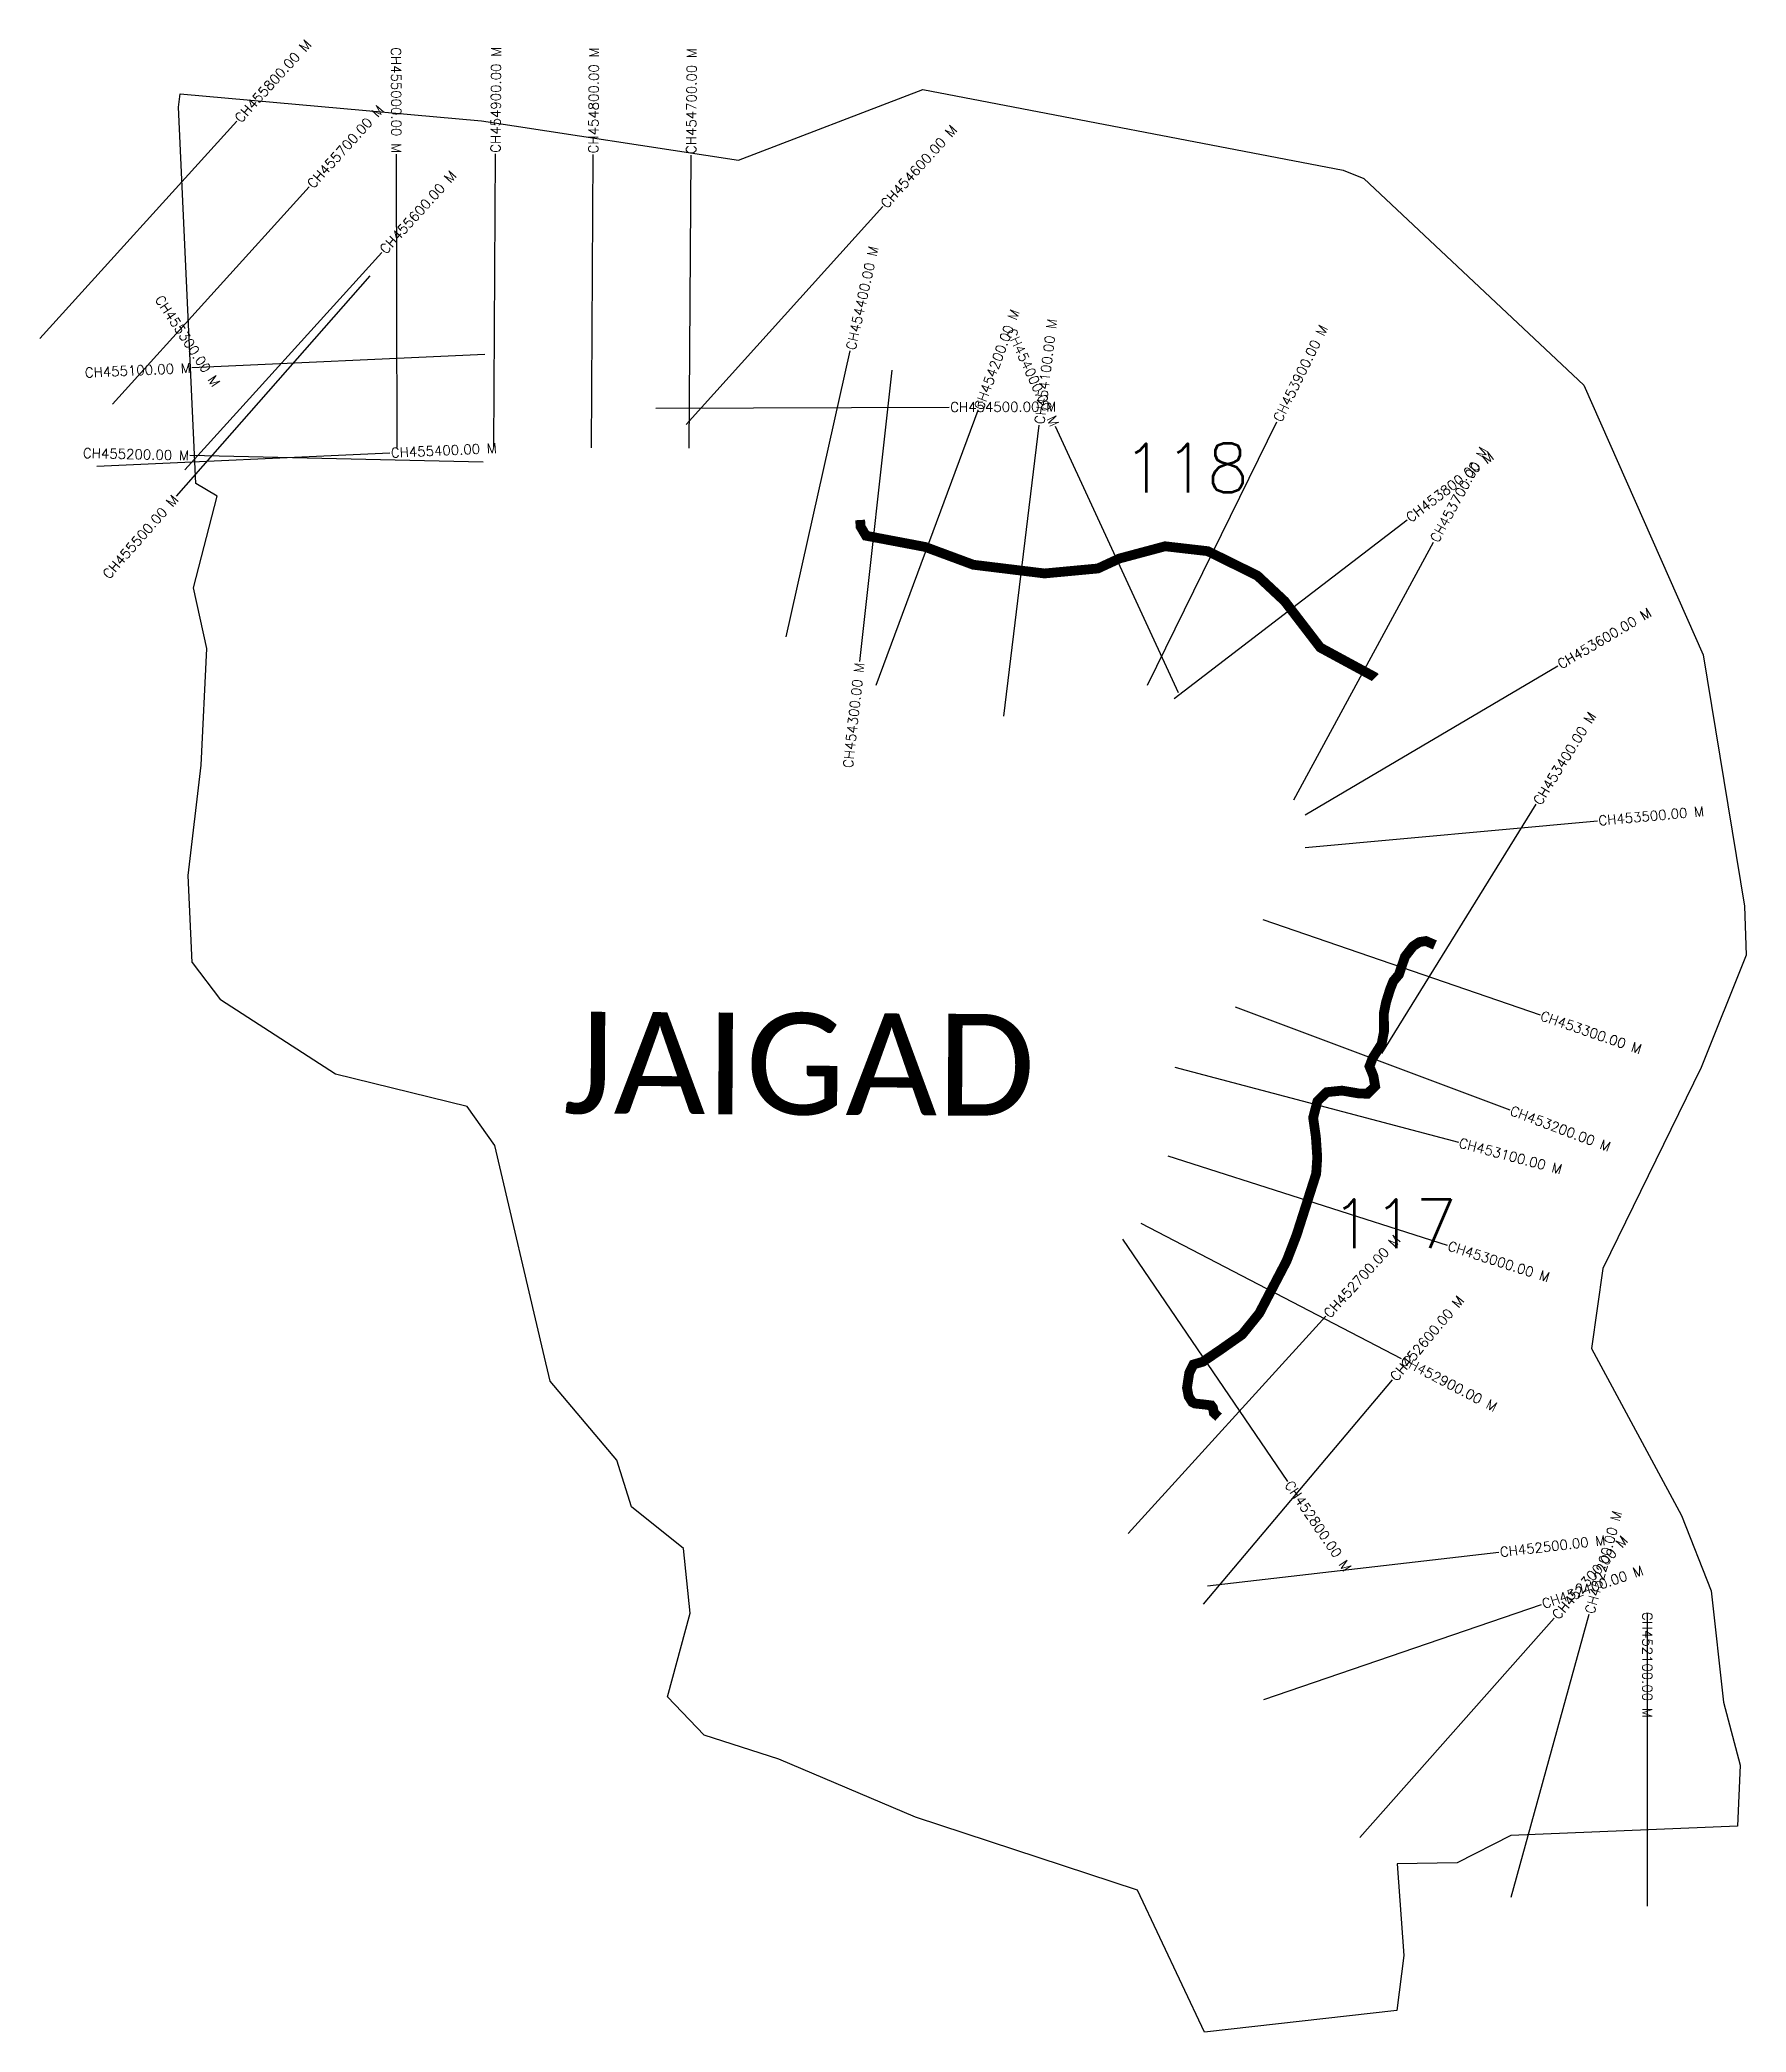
# Model space of a CAD drawing. Header units: metres. Extents: x 309791 to 311536, y 1912399 to 1914437.
import ezdxf
from ezdxf.enums import TextEntityAlignment as Align

# ---------------------------------------------------------------- set-up
doc = ezdxf.new("R2010")
doc.units = ezdxf.units.M
for name, color, linetype in [('CS', 134, 'Continuous'), ('CSMark', 6, 'Continuous'), ('UNPROTECTED', 10, 'Continuous'), ('village', 3, 'Continuous'), ('VILLAGE NAME', 250, 'Continuous')]:
    doc.layers.add(name, color=color, linetype=linetype)
doc.styles.get("Standard").update_dxf_attribs({"font": 'simplex.shx'})

msp = doc.modelspace()

# ---------------------------------------------------------------- linework, layer by layer
at = {"color": 6, "flags": 128}
msp.add_lwpolyline([(309947.3, 1913492.6), (309976, 1913454.7)], dxfattribs=at)
at = {"layer": 'CS'}
for p, q in [((309791.4, 1914130.9), (309992.7, 1914353.3)), ((310156.9, 1914019.7), (310156, 1914319.7)), ((310255.5, 1914020), (310257.4, 1914320)), ((310355.5, 1914019.3), (310357.4, 1914319.3)), ((310455.5, 1914018.7), (310457.4, 1914318.7)), ((309865.6, 1914063.8), (310066.9, 1914286.2)), ((310452.4, 1914043.2), (310653.3, 1914265.9)), ((309939.7, 1913996.7), (310141, 1914219.1)), ((310128.7, 1914195), (309930.7, 1913969.7)), ((310554.6, 1913825.8), (310620.2, 1914118.5)), ((310246.4, 1914114.7), (309946.7, 1914101)), ((310662.8, 1914098.7), (310629.7, 1913800.5)), ((310421.3, 1914059.8), (310721.3, 1914060.9)), ((310646.6, 1913776.5), (310750.8, 1914057.8)), ((310777.1, 1913744.7), (310813.4, 1914042.5)), ((310955.7, 1913768.6), (310830, 1914041)), ((310924, 1913776.6), (311056.2, 1914045.9)), ((309849.7, 1914000.5), (310149.4, 1914014)), ((310244.9, 1914004.5), (309944.9, 1914011.4)), ((310951.5, 1913762.9), (311189.5, 1913945.7)), ((311073.6, 1913659.1), (311216.5, 1913922.8)), ((311085.4, 1913643.8), (311343.7, 1913796.3)), ((311163.6, 1913399.5), (311321.6, 1913654.6)), ((311085.4, 1913610.5), (311384.2, 1913637.7)), ((311041.9, 1913536.6), (311325.6, 1913439.2)), ((311013.8, 1913447.5), (311294.7, 1913342.1)), ((310952, 1913385.6), (311242, 1913308.8)), ((310945, 1913295.1), (311230.7, 1913203.6)), ((310917.3, 1913226.1), (311183.5, 1913087.7)), ((310898.5, 1913209.9), (311067.4, 1912961.9)), ((310904.5, 1912908.8), (311106.3, 1913130.8)), ((310981.5, 1912836.2), (311174.5, 1913065.9)), ((310985.4, 1912855.2), (311283.5, 1912889.4)), ((311043.1, 1912738.7), (311326.9, 1912836)), ((311141.1, 1912597.6), (311339.9, 1912822.2)), ((311296.1, 1912536.8), (311375.7, 1912826)), ((311435.3, 1912527.5), (311435.3, 1912827.5))]:
    msp.add_line(p, q, dxfattribs=at)
at = {"layer": 'UNPROTECTED', "const_width": 10, "flags": 128}
for points in [[(311157, 1913784.1), (311156.2, 1913784.9), (311100.8, 1913814.9), (311064.4, 1913862.3), (311036.4, 1913888.5), (310985.7, 1913913.5), (310942.1, 1913918.5), (310895.4, 1913906), (310873.4, 1913895.8), (310818.8, 1913890.7), (310746, 1913899.6), (310696.9, 1913917.8), (310636.2, 1913929.3), (310630.7, 1913938.6), (310630.3, 1913945.4)], [(310996.8, 1913027.7), (310991.9, 1913032.1), (310991, 1913037.3), (310989.2, 1913039.7), (310981.5, 1913040.7), (310972.8, 1913041.6), (310969.9, 1913043), (310966.2, 1913048.8), (310964.5, 1913057.7), (310966.8, 1913072.9), (310971, 1913081.5), (310980.8, 1913084.4), (310999, 1913096.8), (311020.8, 1913112.1), (311038.4, 1913133.9), (311066.4, 1913187.6), (311076.6, 1913214.1), (311096.6, 1913276.7), (311097.7, 1913293.3), (311096.3, 1913314.3), (311093.5, 1913334), (311097.9, 1913350.9), (311107.4, 1913360.1), (311123, 1913361.7), (311140.1, 1913358.8), (311149, 1913358.5), (311156.9, 1913366.2), (311155.1, 1913376.7), (311151.1, 1913386.5), (311154.3, 1913394.9), (311163.5, 1913409.4), (311166, 1913422.4), (311165.8, 1913440.8), (311168.1, 1913452.3), (311172.4, 1913466), (311175.4, 1913473.5), (311181.2, 1913480.4), (311187.4, 1913498.7), (311195.7, 1913509.4), (311202.3, 1913513.7), (311208.8, 1913514.7), (311218, 1913510.7)]]:
    msp.add_lwpolyline(points, dxfattribs=at)
at = {"layer": 'village', "color": 6}
for points in [[(309947.3, 1913492.6, 0), (309943.2, 1913581.8, 0), (309956.5, 1913694.7, 0), (309962.1, 1913813.8, 0), (309948.6, 1913876, 0), (309972.6, 1913969.9, 0), (309950.8, 1913982.7, 0), (309933.3, 1914367.7, 0), (309934.8, 1914381.2, 0), (310242.9, 1914353.6, 0), (310505.7, 1914313.5, 0), (310694.2, 1914385.8, 0), (311124.1, 1914303.3, 0), (311145.4, 1914294.8, 0), (311370.4, 1914083.3, 0), (311492.2, 1913807.3, 0), (311534.7, 1913550.4, 0), (311536.3, 1913500.1, 0), (311490.3, 1913385.4, 0), (311389.6, 1913179.7, 0), (311378.2, 1913097.8, 0), (311470.3, 1912927.2, 0), (311500.6, 1912850, 0), (311513, 1912736, 0), (311530.1, 1912671.7, 0), (311527.6, 1912609.2, 0), (311295.6, 1912599.8, 0), (311240.9, 1912571.7, 0), (311179.4, 1912570.7, 0), (311186.2, 1912476.9, 0), (311179, 1912420.8, 0), (310982.4, 1912398.6, 0), (310914, 1912543.9, 0), (310686.8, 1912618.4, 0), (310547.2, 1912677.7, 0), (310470.9, 1912702.2, 0), (310433.1, 1912741.5, 0), (310456.4, 1912827.2, 0)], [(310456.4, 1912827.2, 0), (310449.6, 1912893.4, 0), (310396.5, 1912936, 0), (310381.4, 1912983.7, 0), (310313.3, 1913064.5, 0), (310306.2, 1913094.8, 0), (310256.7, 1913305.5, 0), (310228.5, 1913345.5, 0), (310093.9, 1913378.4, 0), (309976, 1913454.7, 0)]]:
    msp.add_polyline3d(points, dxfattribs=at)

# ---------------------------------------------------------------- texts
at = {"char_height": 50, "attachment_point": 1}
for s, insert in [('118', (310899, 1914023.6)), ('117', (311112, 1913250.6))]:
    msp.add_mtext_dynamic_manual_height_columns(s, width=70.183, gutter_width=1, heights=[0], dxfattribs=dict(at, insert=insert))
at = {"layer": 'CSMark'}
for s, rotation, p in [('CH455800.00 M', 47.8577, (309993.4, 1914354.1)), ('CH454900.00 M', 89.6466, (310257.4, 1914321)), ('CH454800.00 M', 89.6466, (310357.4, 1914320.3)), ('CH454700.00 M', 89.6466, (310457.4, 1914319.7)), ('CH455700.00 M', 47.8577, (310067.5, 1914287)), ('CH454600.00 M', 47.9415, (310654, 1914266.6)), ('CH455600.00 M', 47.8577, (310141.7, 1914219.9)), ('CH454400.00 M', 77.3683, (310620.5, 1914119.5)), ('CH454200.00 M', 69.6679, (310751.2, 1914058.7)), ('CH454100.00 M', 83.0461, (310813.5, 1914043.5)), ('CH453900.00 M', 63.8403, (311056.7, 1914046.8)), ('CH454500.00 M', 0.2123, (310722.3, 1914060.9)), ('CH455400.00 M', 2.5817, (310150.4, 1914014.1)), ('CH453700.00 M', 61.5538, (311216.9, 1913923.7)), ('CH453800.00 M', 37.5228, (311190.3, 1913946.3)), ('CH453600.00 M', 30.5519, (311344.6, 1913796.8)), ('CH453400.00 M', 58.2315, (311322.1, 1913655.4)), ('CH453500.00 M', 5.1966, (311385.2, 1913637.8)), ('CH453300.00 M', 341.0394, (311326.5, 1913438.8)), ('CH453200.00 M', 339.4401, (311295.6, 1913341.8)), ('CH453100.00 M', 345.1667, (311242.9, 1913308.6)), ('CH452700.00 M', 47.7235, (311107, 1913131.5)), ('CH453000.00 M', 342.2599, (311231.7, 1913203.3)), ('CH452600.00 M', 49.9729, (311175.1, 1913066.7)), ('CH452900.00 M', 332.5244, (311184.4, 1913087.2)), ('CH452800.00 M', 304.2586, (311068, 1912961.1)), ('CH452200.00 M', 74.6175, (311375.9, 1912827)), ('CH452500.00 M', 6.5605, (311284.5, 1912889.6)), ('CH452300.00 M', 48.4919, (311340.6, 1912823)), ('CH452400.00 M', 18.9156, (311327.9, 1912836.3)), ('CH452100.00 M', 270, (311435.3, 1912828.5))]:
    msp.add_text(s, height=10, rotation=rotation, dxfattribs=at).set_placement(p, align=Align.MIDDLE_LEFT)
for s, rotation, p in [('CH455000.00 M', 270.1602, (310156, 1914320.7)), ('CH455300.00 M', 303.3801, (309972.4, 1914083.2)), ('CH454000.00 M', 294.7575, (310829.6, 1914041.9)), ('CH455100.00 M', 2.6147, (309945.7, 1914101)), ('CH455200.00 M', 358.686, (309943.9, 1914011.4)), ('CH455500.00 M', 48.6933, (309930.1, 1913968.9)), ('CH454300.00 M', 83.6656, (310629.6, 1913799.5))]:
    msp.add_text(s, height=10, rotation=rotation, dxfattribs=at).set_placement(p, align=Align.MIDDLE_RIGHT)
at = {"layer": 'VILLAGE NAME', "insert": (310327, 1913442.5), "char_height": 104.042, "attachment_point": 1, "rotation": 359.6762}
msp.add_mtext_dynamic_manual_height_columns('{\\fCalibri|b0|i0|c0|p34;JAIGAD}', width=683.842, gutter_width=520.2, heights=[0], dxfattribs=at)

doc.saveas('drawing.dxf')
